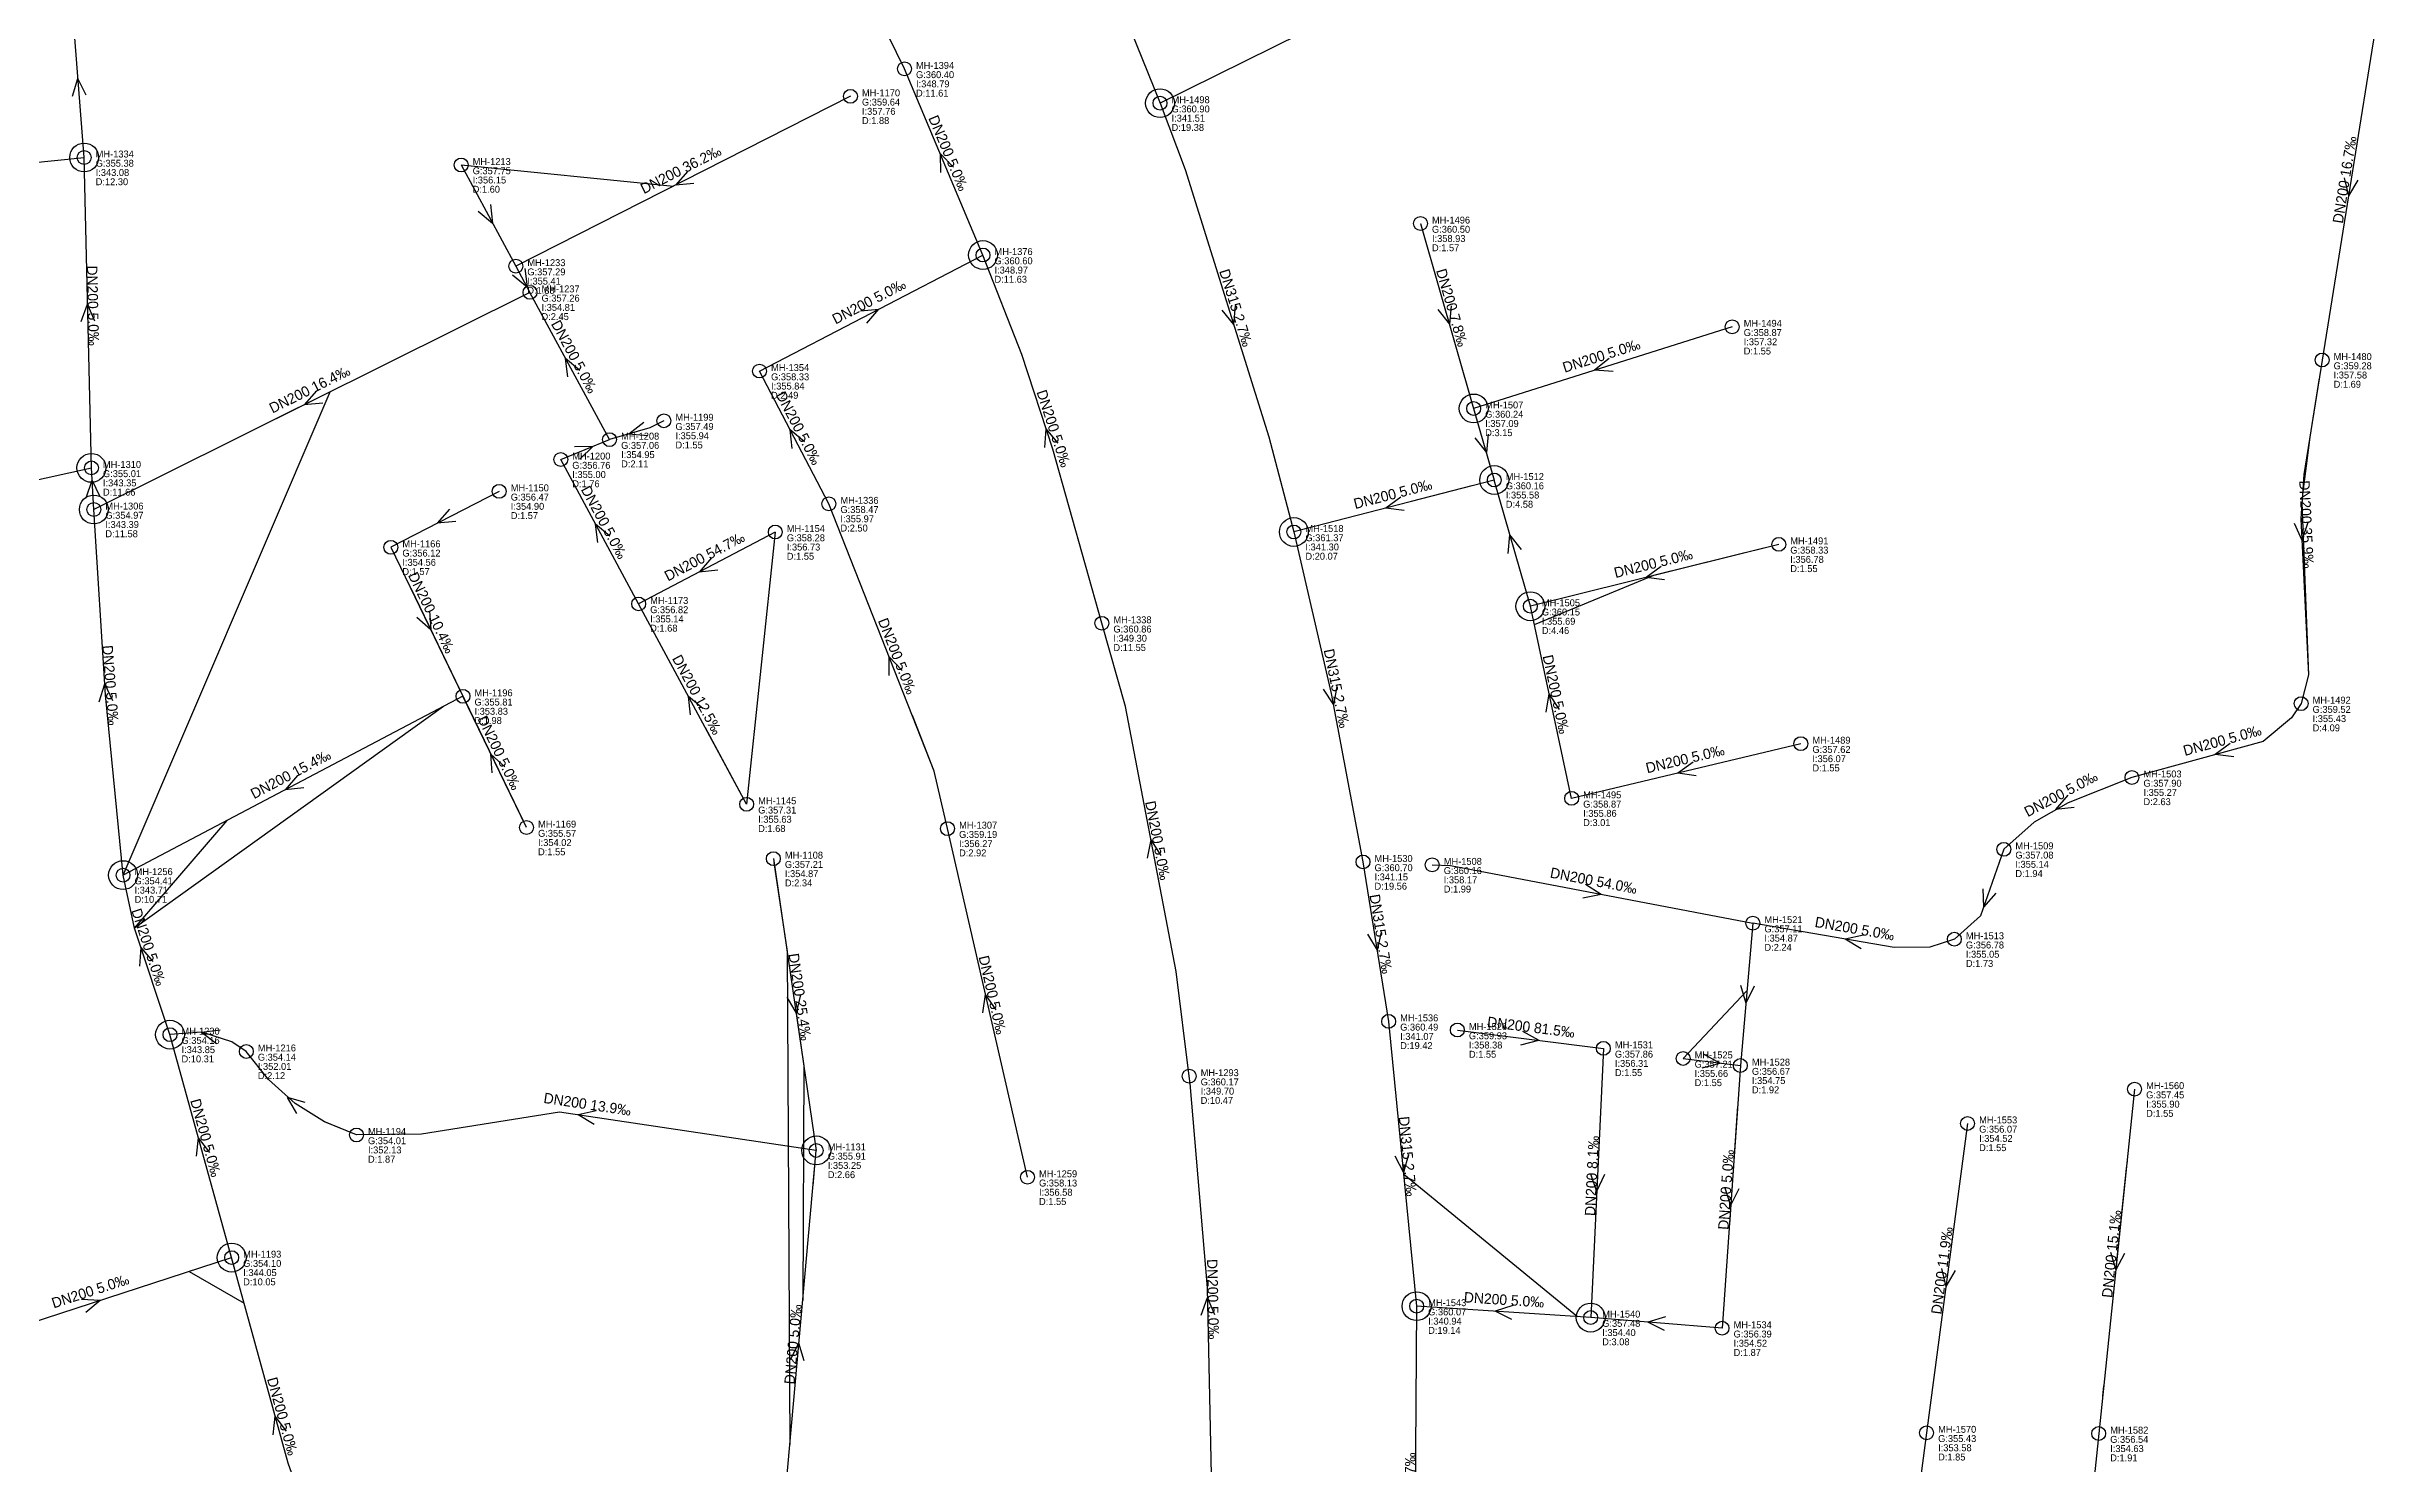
# Model space of a CAD drawing. Header units: metres. Extents: x 449913 to 451990, y 2566939 to 2570822.
# Drawn here: x 450263.7 to 450667.5, y 2568044.3 to 2568290 of the extents above; entities that cross this region are included whole.
import ezdxf
from ezdxf.enums import TextEntityAlignment as Align

# ---------------------------------------------------------------- set-up
doc = ezdxf.new("R2010")
doc.units = ezdxf.units.M
for name, color, linetype in [('SEW-DROP', 6, 'Continuous'), ('SEW-LABEL', 2, 'Continuous'), ('SEW-MH', 7, 'Continuous'), ('SEW-MH-LABEL', 8, 'Continuous'), ('SEW-PIPE-DN200', 3, 'Continuous'), ('SEW-PIPE-DN315', 5, 'Continuous'), ('SEW-RIDER', 8, 'Continuous')]:
    doc.layers.add(name, color=color, linetype=linetype)

msp = doc.modelspace()

# ---------------------------------------------------------------- linework, layer by layer
at = {"layer": 'SEW-DROP'}
for centre in [(450456.61, 2568280.15), (450270.24, 2568270.74), (450425.94, 2568253.84), (450510.94, 2568227.26), (450271.5, 2568216.96), (450514.51, 2568214.86), (450271.92, 2568209.75), (450479.8, 2568205.86), (450520.76, 2568192.99), (450276.98, 2568146.41), (450285.11, 2568118.77), (450397.06, 2568098.71), (450295.79, 2568080.14), (450501.06, 2568071.73), (450531.21, 2568069.75)]:
    msp.add_circle(centre, 2.5, dxfattribs=at)
at = {"layer": 'SEW-LABEL'}
for p, q in [((450268.21, 2568281.37), (450269.17, 2568284.45)), ((450270.6, 2568281.56), (450269.17, 2568284.45)), ((450374.79, 2568268.38), (450372.66, 2568265.95)), ((450418.62, 2568268.12), (450418.56, 2568271.35)), ((450420.83, 2568269.05), (450418.56, 2568271.35)), ((450375.88, 2568266.24), (450372.66, 2568265.95)), ((450661.75, 2568267.22), (450662.46, 2568264.07)), ((450664.12, 2568266.84), (450662.46, 2568264.07)), ((450338.51, 2568261.43), (450340.99, 2568259.36)), ((450340.62, 2568262.57), (450340.99, 2568259.36)), ((450344.47, 2568250.39), (450346.96, 2568248.32)), ((450346.58, 2568251.53), (450346.96, 2568248.32)), ((450269.71, 2568242.32), (450270.84, 2568245.35)), ((450272.11, 2568242.38), (450270.84, 2568245.35)), ((450404.7, 2568244.16), (450407.92, 2568244.48)), ((450405.81, 2568242.03), (450407.92, 2568244.48)), ((450467.32, 2568244.3), (450469.36, 2568241.79)), ((450469.61, 2568245.02), (450469.36, 2568241.79)), ((450504.76, 2568244.39), (450506.74, 2568241.84)), ((450507.07, 2568245.05), (450506.74, 2568241.84)), ((450354.02, 2568232.72), (450353.65, 2568235.93)), ((450356.13, 2568233.86), (450353.65, 2568235.93)), ((450534.4, 2568235.93), (450531.9, 2568233.88)), ((450535.12, 2568233.64), (450531.9, 2568233.88)), ((450310.5, 2568230.3), (450308.35, 2568227.89)), ((450311.57, 2568228.15), (450308.35, 2568227.89)), ((450367.17, 2568224.82), (450364.62, 2568222.83)), ((450355.19, 2568220.68), (450358.42, 2568220.7)), ((450356.09, 2568218.46), (450358.42, 2568220.7)), ((450367.84, 2568222.51), (450364.62, 2568222.83)), ((450392.87, 2568220.35), (450392.55, 2568223.57)), ((450395, 2568221.46), (450392.55, 2568223.57)), ((450436.67, 2568220.51), (450436.88, 2568223.73)), ((450438.96, 2568221.25), (450436.88, 2568223.73)), ((450511.16, 2568222.17), (450513.14, 2568219.62)), ((450513.46, 2568222.83), (450513.14, 2568219.62)), ((450270.6, 2568211.79), (450271.62, 2568214.85)), ((450272.99, 2568211.93), (450271.62, 2568214.85)), ((450498.31, 2568211.9), (450495.71, 2568209.99)), ((450333.54, 2568209.81), (450331.42, 2568207.36)), ((450498.91, 2568209.58), (450495.71, 2568209.99)), ((450334.64, 2568207.67), (450331.42, 2568207.36)), ((450359.2, 2568204.01), (450358.83, 2568207.22)), ((450361.31, 2568205.15), (450358.83, 2568207.22)), ((450516.89, 2568202.15), (450517.22, 2568205.37)), ((450519.2, 2568202.81), (450517.22, 2568205.37)), ((450653.05, 2568207.37), (450654.4, 2568204.43)), ((450655.45, 2568207.48), (450654.4, 2568204.43)), ((450378.89, 2568201.38), (450376.8, 2568198.92)), ((450543.44, 2568199.87), (450540.82, 2568197.99)), ((450380.01, 2568199.26), (450376.8, 2568198.92)), ((450544.02, 2568197.55), (450540.82, 2568197.99)), ((450330.05, 2568192.17), (450330.27, 2568188.95)), ((450327.88, 2568191.12), (450330.27, 2568188.95)), ((450409.69, 2568180.99), (450409.71, 2568184.22)), ((450411.92, 2568181.87), (450409.71, 2568184.22)), ((450272.83, 2568176.45), (450273.8, 2568179.53)), ((450275.23, 2568176.63), (450273.8, 2568179.53)), ((450375.3, 2568174.15), (450374.93, 2568177.36)), ((450377.41, 2568175.29), (450374.93, 2568177.36)), ((450484.86, 2568178.62), (450486.64, 2568175.92)), ((450487.21, 2568179.1), (450486.64, 2568175.92)), ((450523.48, 2568174.63), (450524.02, 2568177.81)), ((450525.82, 2568175.13), (450524.02, 2568177.81)), ((450641.98, 2568169.24), (450639.41, 2568167.29)), ((450307.19, 2568163.66), (450305.09, 2568161.2)), ((450340.94, 2568164.14), (450340.71, 2568167.37)), ((450343.1, 2568165.19), (450340.71, 2568167.37)), ((450548.95, 2568165.96), (450546.31, 2568164.1)), ((450549.5, 2568163.63), (450546.31, 2568164.1)), ((450642.62, 2568166.92), (450639.41, 2568167.29)), ((450308.31, 2568161.54), (450305.09, 2568161.2)), ((450613.84, 2568160.25), (450611.74, 2568157.78)), ((450614.96, 2568158.12), (450611.74, 2568157.78)), ((450454.43, 2568149.35), (450455.05, 2568152.52)), ((450456.79, 2568149.8), (450455.05, 2568152.52)), ((450530.31, 2568144.83), (450533.04, 2568143.09)), ((450599.12, 2568144.05), (450599.27, 2568140.83)), ((450601.39, 2568143.26), (450599.27, 2568140.83)), ((450529.86, 2568142.47), (450533.04, 2568143.09)), ((450492.57, 2568136.17), (450494.23, 2568133.4)), ((450494.94, 2568136.55), (450494.23, 2568133.4)), ((450578.47, 2568135.99), (450575.31, 2568135.32)), ((450578.06, 2568133.62), (450575.31, 2568135.32)), ((450279.9, 2568130.66), (450280.1, 2568133.88)), ((450282.18, 2568131.42), (450280.1, 2568133.88)), ((450557.16, 2568127.35), (450558.1, 2568124.25)), ((450559.55, 2568127.14), (450558.1, 2568124.25)), ((450391.94, 2568125.29), (450393.56, 2568122.5)), ((450394.31, 2568125.64), (450393.56, 2568122.5)), ((450425.89, 2568122.53), (450426.39, 2568125.72)), ((450428.23, 2568123.07), (450426.39, 2568125.72)), ((450293.79, 2568119.52), (450290.58, 2568119.13)), ((450293.18, 2568117.2), (450290.58, 2568119.13)), ((450519.42, 2568119.36), (450522.25, 2568117.79)), ((450519.12, 2568116.98), (450522.25, 2568117.79)), ((450550.84, 2568115.41), (450553.67, 2568113.84)), ((450550.54, 2568113.03), (450553.67, 2568113.84)), ((450307.09, 2568105.12), (450305.44, 2568107.9)), ((450308.55, 2568107.03), (450305.44, 2568107.9)), ((450358.94, 2568105.59), (450355.79, 2568104.85)), ((450358.58, 2568103.22), (450355.79, 2568104.85)), ((450289.7, 2568097.69), (450290.05, 2568100.9)), ((450292.01, 2568098.33), (450290.05, 2568100.9)), ((450497.3, 2568097.77), (450498.78, 2568094.91)), ((450499.68, 2568098.01), (450498.78, 2568094.91)), ((450531.18, 2568094.63), (450532.24, 2568091.57)), ((450533.58, 2568094.51), (450532.24, 2568091.57)), ((450554.46, 2568092.23), (450555.45, 2568089.16)), ((450556.86, 2568092.07), (450555.45, 2568089.16)), ((450621.28, 2568081.11), (450622.16, 2568078)), ((450623.67, 2568080.86), (450622.16, 2568078)), ((450591.96, 2568078.24), (450592.75, 2568075.11)), ((450594.34, 2568077.92), (450592.75, 2568075.11)), ((450269.79, 2568072.96), (450273.01, 2568072.74)), ((450270.53, 2568070.67), (450273.01, 2568072.74)), ((450463.73, 2568070.19), (450464.86, 2568073.22)), ((450466.12, 2568070.24), (450464.86, 2568073.22)), ((450517.71, 2568071.84), (450514.64, 2568070.84)), ((450517.55, 2568069.44), (450514.64, 2568070.84)), ((450544.18, 2568069.9), (450541.09, 2568068.95)), ((450543.99, 2568067.51), (450541.09, 2568068.95)), ((450392.59, 2568062.46), (450394.05, 2568065.34)), ((450394.98, 2568062.25), (450394.05, 2568065.34)), ((450302.98, 2568049.45), (450303.35, 2568052.66)), ((450305.3, 2568050.09), (450303.35, 2568052.66))]:
    msp.add_line(p, q, dxfattribs=at)
at = {"layer": 'SEW-MH'}
for centre in [(450412.34, 2568286.09), (450402.98, 2568281.34), (450456.61, 2568280.15), (450270.24, 2568270.74), (450335.54, 2568269.44), (450501.72, 2568259.3), (450345.01, 2568251.92), (450425.94, 2568253.84), (450347.47, 2568247.37), (450555.72, 2568241.41), (450657.91, 2568235.65), (450387.23, 2568233.74), (450510.94, 2568227.26), (450370.67, 2568225.13), (450361.26, 2568221.86), (450271.5, 2568216.96), (450352.8, 2568218.41), (450514.51, 2568214.86), (450342.14, 2568212.9), (450399.25, 2568210.74), (450271.92, 2568209.75), (450323.37, 2568203.2), (450389.96, 2568205.85), (450479.8, 2568205.86), (450563.79, 2568203.71), (450366.29, 2568193.39), (450520.76, 2568192.99), (450446.54, 2568190.04), (450335.86, 2568177.39), (450654.27, 2568176.12), (450567.62, 2568169.18), (450624.97, 2568163.33), (450385, 2568158.68), (450527.91, 2568159.71), (450346.87, 2568154.65), (450419.8, 2568154.46), (450602.78, 2568150.88), (450276.98, 2568146.41), (450389.63, 2568149.26), (450491.77, 2568148.69), (450503.76, 2568148.19), (450559.31, 2568138.09), (450594.21, 2568135.3), (450285.11, 2568118.77), (450496.21, 2568121.07), (450508.12, 2568119.57), (450298.33, 2568115.86), (450533.41, 2568116.39), (450547.22, 2568114.65), (450461.65, 2568111.58), (450557.14, 2568113.41), (450625.43, 2568109.33), (450596.5, 2568103.39), (450317.41, 2568101.39), (450397.06, 2568098.71), (450433.65, 2568094.06), (450295.79, 2568080.14), (450501.06, 2568071.73), (450531.21, 2568069.75), (450553.97, 2568067.9), (450589.4, 2568049.79), (450619.21, 2568049.65)]:
    msp.add_circle(centre, 1.2, dxfattribs=at)
at = {"layer": 'SEW-PIPE-DN200'}
for points in [[(450412.34, 2568286.09), (450396.83, 2568317.86)], [(450510.38, 2568306.77), (450456.61, 2568280.15)], [(450270.24, 2568270.74), (450268.33, 2568295.18)], [(450667.49, 2568295.45), (450657.91, 2568235.65)], [(450425.94, 2568253.84), (450412.34, 2568286.09)], [(450402.98, 2568281.34), (450345.01, 2568251.92)], [(450215.99, 2568265.24), (450270.24, 2568270.74)], [(450271.5, 2568216.96), (450270.24, 2568270.74)], [(450335.54, 2568269.44), (450345.01, 2568251.92)], [(450501.72, 2568259.3), (450510.94, 2568227.26)], [(450387.23, 2568233.74), (450425.94, 2568253.84)], [(450446.54, 2568190.04), (450438.04, 2568220.2), (450432.67, 2568236.63), (450425.94, 2568253.84)], [(450345.01, 2568251.92), (450347.47, 2568247.37)], [(450347.47, 2568247.37), (450271.92, 2568209.75)], [(450361.26, 2568221.86), (450347.47, 2568247.37)], [(450555.72, 2568241.41), (450510.94, 2568227.26)], [(450399.25, 2568210.74), (450387.23, 2568233.74)], [(450657.91, 2568235.65), (450654.73, 2568215.8), (450654.22, 2568208.14), (450655.54, 2568181.12), (450654.27, 2568176.12), (450654.27, 2568176.12)], [(450370.67, 2568225.13), (450368.26, 2568223.88), (450361.26, 2568221.86)], [(450510.94, 2568227.26), (450514.51, 2568214.86)], [(450352.8, 2568218.41), (450361.26, 2568221.86)], [(450225.38, 2568206.81), (450271.5, 2568216.96)], [(450271.92, 2568209.75), (450271.5, 2568216.96)], [(450366.29, 2568193.39), (450352.8, 2568218.41)], [(450342.14, 2568212.9), (450323.37, 2568203.2)], [(450514.51, 2568214.86), (450479.8, 2568205.86)], [(450520.76, 2568192.99), (450514.51, 2568214.86)], [(450276.98, 2568146.41), (450273.94, 2568177.66), (450271.92, 2568209.75)], [(450419.8, 2568154.46), (450417.51, 2568164.44), (450399.25, 2568210.74)], [(450389.96, 2568205.85), (450366.29, 2568193.39)], [(450323.37, 2568203.2), (450335.86, 2568177.39)], [(450563.79, 2568203.71), (450520.76, 2568192.99)], [(450385, 2568158.68), (450366.29, 2568193.39)], [(450527.91, 2568159.71), (450520.76, 2568192.99)], [(450461.65, 2568111.58), (450459.43, 2568129.72), (450450.61, 2568175.61), (450446.54, 2568190.04)], [(450335.86, 2568177.39), (450276.98, 2568146.41)], [(450346.87, 2568154.65), (450335.86, 2568177.39)], [(450654.27, 2568176.12), (450652.63, 2568173.68), (450647.72, 2568169.57), (450624.97, 2568163.33)], [(450567.62, 2568169.18), (450527.91, 2568159.71), (450527.91, 2568159.71)], [(450624.97, 2568163.33), (450624.97, 2568163.33), (450613.9, 2568158.96), (450608.02, 2568155.56), (450602.78, 2568150.88), (450602.78, 2568150.88)], [(450433.65, 2568094.06), (450419.8, 2568154.46)], [(450389.63, 2568149.26), (450397.06, 2568098.71)], [(450503.76, 2568148.19), (450506.92, 2568148.06), (450559.31, 2568138.09)], [(450602.78, 2568150.88), (450598.74, 2568139.33), (450594.21, 2568135.3)], [(450285.11, 2568118.77), (450278.98, 2568137.23), (450276.98, 2568146.41)], [(450559.31, 2568138.09), (450557.14, 2568113.41)], [(450594.21, 2568135.3), (450594.21, 2568135.3), (450589.94, 2568133.95), (450583.79, 2568133.85), (450559.31, 2568138.09)], [(450298.33, 2568115.86), (450298.33, 2568115.86), (450295.85, 2568117.55), (450290.6, 2568119.19), (450285.11, 2568118.77)], [(450508.12, 2568119.57), (450533.41, 2568116.39)], [(450295.79, 2568080.14), (450285.11, 2568118.77)], [(450317.41, 2568101.39), (450311.87, 2568103.67), (450306.78, 2568106.85), (450302.16, 2568110.99), (450298.33, 2568115.86)], [(450533.41, 2568116.39), (450531.21, 2568069.75)], [(450465.74, 2568031.72), (450464.83, 2568074.89), (450461.81, 2568110.28), (450461.65, 2568111.58)], [(450547.22, 2568114.65), (450557.14, 2568113.41)], [(450557.14, 2568113.41), (450553.97, 2568067.9)], [(450625.43, 2568109.33), (450619.21, 2568049.65)], [(450397.06, 2568098.71), (450352.61, 2568105.32), (450328.68, 2568101.51), (450317.41, 2568101.39), (450317.41, 2568101.39)], [(450596.5, 2568103.39), (450589.4, 2568049.79)], [(450390.78, 2568028.99), (450397.06, 2568098.71), (450397.06, 2568098.71)], [(450247.37, 2568064.41), (450295.79, 2568080.14)], [(450313.34, 2568022.81), (450305.59, 2568044.51), (450295.79, 2568080.14)], [(450531.21, 2568069.75), (450501.06, 2568071.73)], [(450553.97, 2568067.9), (450553.97, 2568067.9), (450531.21, 2568069.75)], [(450589.4, 2568049.79), (450582.84, 2568000.23)], [(450619.21, 2568049.65), (450613.87, 2567998.37)]]:
    msp.add_lwpolyline(points, dxfattribs=at)
at = {"layer": 'SEW-PIPE-DN315'}
for points in [[(450429.58, 2568344.69), (450435.76, 2568331.87), (450456.61, 2568280.15)], [(450456.61, 2568280.15), (450460.95, 2568268.68), (450475.45, 2568222.33), (450479.8, 2568205.86)], [(450479.8, 2568205.86), (450486.24, 2568177.88), (450491.77, 2568148.69)], [(450491.77, 2568148.69), (450496.21, 2568121.07)], [(450496.21, 2568121.07), (450501.06, 2568071.73)], [(450501.06, 2568071.73), (450500.57, 2568004.72)]]:
    msp.add_lwpolyline(points, dxfattribs=at)
at = {"layer": 'SEW-RIDER'}
for points in [[(450335.54, 2568269.44), (450335.54, 2568269.44), (450372.32, 2568265.78)], [(450501.72, 2568259.3), (450501.72, 2568259.3), (450501.72, 2568259.3)], [(450657.4, 2568232.5), (450655.77, 2568222.3), (450654.5, 2568212.34)], [(450276.98, 2568146.41), (450312.83, 2568230.12), (450302.08, 2568224.77)], [(450510.6, 2568213.85), (450500.12, 2568211.13)], [(450654.4, 2568210.89), (450655.54, 2568181.12), (450655.54, 2568181.12)], [(450389.96, 2568205.85), (450385, 2568158.68), (450377.85, 2568171.95)], [(450561.18, 2568203.06), (450542.07, 2568198.3), (450521.45, 2568189.76)], [(450346.39, 2568155.64), (450326.81, 2568196.11), (450337.69, 2568173.62)], [(450332.51, 2568175.62), (450278.98, 2568137.23), (450294.99, 2568155.88)], [(450417.51, 2568164.44), (450413.71, 2568174.06)], [(450389.73, 2568148.6), (450392, 2568133.17), (450392.47, 2568047.78)], [(450393.39, 2568123.68), (450394.9, 2568113.39), (450394.71, 2568072.68)], [(450547.22, 2568114.65), (450558.28, 2568126.34)], [(450317.41, 2568101.39), (450311.76, 2568103.74)], [(450556.65, 2568106.37), (450555.52, 2568090.13), (450555.23, 2568085.94)], [(450396.51, 2568092.6), (450397.01, 2568098.13)], [(450624.12, 2568096.82), (450624, 2568095.59), (450622.26, 2568078.97)], [(450528.92, 2568069.9), (450498.82, 2568094.52)], [(450288.41, 2568077.74), (450297.96, 2568072.25)], [(450620.07, 2568057.93), (450619.89, 2568056.18)]]:
    msp.add_lwpolyline(points, dxfattribs=at)

# ---------------------------------------------------------------- texts
at = {"layer": 'SEW-LABEL'}
for s, rotation, p in [('DN200 5.0‰', 292.8698, (450419.14, 2568271.17)), ('DN200 36.2‰', 26.909, (450374, 2568267.83)), ('DN200 16.7‰', 80.8984, (450662.7, 2568266.75)), ('DN200 5.0‰', 271.3391, (450270.87, 2568245.05)), ('DN200 5.0‰', 27.4464, (450406.59, 2568244.99)), ('DN315 2.7‰', -72.6311, (450468.91, 2568244.43)), ('DN200 7.8‰', -73.9386, (450506.33, 2568244.48)), ('DN200 5.0‰', 298.3901, (450354.37, 2568235.81)), ('DN200 5.0‰', 17.5455, (450533.33, 2568235.53)), ('DN200 16.4‰', 26.4679, (450309.69, 2568229.76)), ('DN200 5.0‰', 297.5992, (450393.24, 2568223.44)), ('DN200 5.0‰', 288.0954, (450437.35, 2568223.51)), ('DN200 5.0‰', 298.3352, (450359.54, 2568207.1)), ('DN200 5.0‰', 14.5324, (450497.16, 2568211.56)), ('DN200 35.9‰', -87.1993, (450654.32, 2568207.13)), ('DN200 54.7‰', 27.7486, (450378.12, 2568200.82)), ('DN200 5.0‰', 13.9947, (450542.27, 2568199.55)), ('DN200 10.4‰', -64.1826, (450329.62, 2568191.5)), ('DN200 5.0‰', 291.5185, (450410.26, 2568184.03)), ('DN200 5.0‰', 274.3974, (450273.92, 2568179.24)), ('DN200 12.5‰', 298.3352, (450375.65, 2568177.24)), ('DN315 2.7‰', -78.4413, (450486.34, 2568178.59)), ('DN200 5.0‰', 282.1315, (450524.33, 2568177.55)), ('DN200 5.0‰', 295.8176, (450341.36, 2568167.22)), ('DN200 5.0‰', 15.3304, (450640.85, 2568168.88)), ('DN200 15.4‰', 27.7486, (450306.42, 2568163.1)), ('DN200 5.0‰', 13.415, (450547.77, 2568165.65)), ('DN200 5.0‰', 27.8524, (450613.07, 2568159.68)), ('DN200 5.0‰', 280.8836, (450455.33, 2568152.25)), ('DN200 54.0‰', -10.778, (450531.56, 2568144.57)), ('DN200 5.0‰', 288.3746, (450280.57, 2568133.66)), ('DN315 2.7‰', -80.8563, (450493.99, 2568136.08)), ('DN200 5.0‰', 350.1702, (450576.79, 2568136.26)), ('DN200 25.4‰', -81.6451, (450393.35, 2568125.18)), ('DN200 5.0‰', 282.9159, (450426.72, 2568125.46)), ('DN200 81.5‰', -7.1674, (450520.76, 2568119.18)), ('DN200 5.0‰', 285.4501, (450290.45, 2568100.66)), ('DN200 13.9‰', 351.536, (450357.28, 2568105.83)), ('DN315 2.7‰', -84.3896, (450498.64, 2568097.6)), ('DN200 8.1‰', 87.3084, (450532.31, 2568094.27)), ('DN200 5.0‰', 86.009, (450555.55, 2568091.85)), ('DN200 15.1‰', 84.0525, (450622.32, 2568080.69)), ('DN200 11.9‰', 82.4591, (450592.95, 2568077.79)), ('DN200 5.0‰', 271.2058, (450464.89, 2568072.92)), ('DN200 5.0‰', 17.9968, (450271.58, 2568073.48)), ('DN200 5.0‰', 84.855, (450393.92, 2568065.05)), ('DN200 5.0‰', 356.2509, (450516.14, 2568071.94)), ('DN200 5.0‰', 285.3705, (450303.74, 2568052.42)), ('DN315 2.7‰', 89.5783, (450500.81, 2568039.42))]:
    msp.add_text(s, height=1.8, rotation=rotation, dxfattribs=at).set_placement(p, align=Align.CENTER)
at = {"layer": 'SEW-MH-LABEL'}
for s, p in [('G:360.40', (450414.34, 2568284.49)), ('MH-1394', (450414.34, 2568286.09)), ('G:359.64', (450404.98, 2568279.74)), ('MH-1170', (450404.98, 2568281.34)), ('D:11.61', (450414.34, 2568281.29)), ('I:348.79', (450414.34, 2568282.89)), ('MH-1498', (450458.61, 2568280.15)), ('D:1.88', (450404.98, 2568276.54)), ('I:357.76', (450404.98, 2568278.14)), ('G:360.90', (450458.61, 2568278.55)), ('D:19.38', (450458.61, 2568275.35)), ('I:341.51', (450458.61, 2568276.95)), ('G:355.38', (450272.24, 2568269.14)), ('MH-1334', (450272.24, 2568270.74)), ('I:343.08', (450272.24, 2568267.54)), ('G:357.75', (450337.54, 2568267.84)), ('MH-1213', (450337.54, 2568269.44)), ('D:12.30', (450272.24, 2568265.94)), ('D:1.60', (450337.54, 2568264.64)), ('I:356.15', (450337.54, 2568266.24)), ('MH-1496', (450503.72, 2568259.3)), ('G:360.50', (450503.72, 2568257.7)), ('I:358.93', (450503.72, 2568256.1)), ('MH-1233', (450347.01, 2568251.92)), ('G:360.60', (450427.94, 2568252.24)), ('MH-1376', (450427.94, 2568253.84)), ('D:1.57', (450503.72, 2568254.5)), ('G:357.29', (450347.01, 2568250.32)), ('D:1.88', (450347.01, 2568247.12)), ('I:355.41', (450347.01, 2568248.72)), ('MH-1237', (450349.47, 2568247.37)), ('D:11.63', (450427.94, 2568249.04)), ('I:348.97', (450427.94, 2568250.64)), ('G:357.26', (450349.47, 2568245.77)), ('I:354.81', (450349.47, 2568244.17)), ('D:2.45', (450349.47, 2568242.57)), ('G:358.87', (450557.72, 2568239.81)), ('MH-1494', (450557.72, 2568241.41)), ('D:1.55', (450557.72, 2568236.61)), ('I:357.32', (450557.72, 2568238.21)), ('MH-1480', (450659.91, 2568235.65)), ('G:358.33', (450389.23, 2568232.14)), ('MH-1354', (450389.23, 2568233.74)), ('G:359.28', (450659.91, 2568234.05)), ('D:1.69', (450659.91, 2568230.85)), ('I:357.58', (450659.91, 2568232.45)), ('D:2.49', (450389.23, 2568228.94)), ('I:355.84', (450389.23, 2568230.54)), ('MH-1507', (450512.94, 2568227.26)), ('G:357.49', (450372.67, 2568223.53)), ('MH-1199', (450372.67, 2568225.13)), ('G:360.24', (450512.94, 2568225.66)), ('I:357.09', (450512.94, 2568224.06)), ('G:357.06', (450363.26, 2568220.26)), ('MH-1208', (450363.26, 2568221.86)), ('D:1.55', (450372.67, 2568220.33)), ('I:355.94', (450372.67, 2568221.93)), ('D:3.15', (450512.94, 2568222.46)), ('G:355.01', (450273.5, 2568215.36)), ('MH-1310', (450273.5, 2568216.96)), ('G:356.76', (450354.8, 2568216.81)), ('MH-1200', (450354.8, 2568218.41)), ('I:355.00', (450354.8, 2568215.21)), ('D:2.11', (450363.26, 2568217.06)), ('I:354.95', (450363.26, 2568218.66)), ('MH-1512', (450516.51, 2568214.86)), ('D:11.66', (450273.5, 2568212.16)), ('I:343.35', (450273.5, 2568213.76)), ('G:356.47', (450344.14, 2568211.3)), ('MH-1150', (450344.14, 2568212.9)), ('D:1.76', (450354.8, 2568213.61)), ('MH-1336', (450401.25, 2568210.74)), ('G:360.16', (450516.51, 2568213.26)), ('I:355.58', (450516.51, 2568211.66)), ('G:354.97', (450273.92, 2568208.15)), ('MH-1306', (450273.92, 2568209.75)), ('D:1.57', (450344.14, 2568208.1)), ('I:354.90', (450344.14, 2568209.7)), ('G:358.47', (450401.25, 2568209.14)), ('I:355.97', (450401.25, 2568207.54)), ('D:4.58', (450516.51, 2568210.06)), ('D:11.58', (450273.92, 2568204.95)), ('I:343.39', (450273.92, 2568206.55)), ('MH-1166', (450325.37, 2568203.2)), ('G:358.28', (450391.96, 2568204.25)), ('MH-1154', (450391.96, 2568205.85)), ('I:356.73', (450391.96, 2568202.65)), ('D:2.50', (450401.25, 2568205.94)), ('G:361.37', (450481.8, 2568204.26)), ('MH-1518', (450481.8, 2568205.86)), ('I:341.30', (450481.8, 2568202.66)), ('MH-1491', (450565.79, 2568203.71)), ('G:356.12', (450325.37, 2568201.6)), ('I:354.56', (450325.37, 2568200)), ('D:1.55', (450391.96, 2568201.05)), ('D:20.07', (450481.8, 2568201.06)), ('G:358.33', (450565.79, 2568202.11)), ('D:1.55', (450565.79, 2568198.91)), ('I:356.78', (450565.79, 2568200.51)), ('D:1.57', (450325.37, 2568198.4)), ('G:356.82', (450368.29, 2568191.79)), ('MH-1173', (450368.29, 2568193.39)), ('G:360.15', (450522.76, 2568191.39)), ('MH-1505', (450522.76, 2568192.99)), ('D:1.68', (450368.29, 2568188.59)), ('I:355.14', (450368.29, 2568190.19)), ('G:360.86', (450448.54, 2568188.44)), ('MH-1338', (450448.54, 2568190.04)), ('I:349.30', (450448.54, 2568186.84)), ('D:4.46', (450522.76, 2568188.19)), ('I:355.69', (450522.76, 2568189.79)), ('D:11.55', (450448.54, 2568185.24)), ('G:355.81', (450337.86, 2568175.79)), ('MH-1196', (450337.86, 2568177.39)), ('G:359.52', (450656.27, 2568174.52)), ('MH-1492', (450656.27, 2568176.12)), ('D:1.98', (450337.86, 2568172.59)), ('I:353.83', (450337.86, 2568174.19)), ('D:4.09', (450656.27, 2568171.32)), ('I:355.43', (450656.27, 2568172.92)), ('G:357.62', (450569.62, 2568167.58)), ('MH-1489', (450569.62, 2568169.18)), ('D:1.55', (450569.62, 2568164.38)), ('I:356.07', (450569.62, 2568165.98)), ('MH-1503', (450626.97, 2568163.33)), ('MH-1145', (450387, 2568158.68)), ('MH-1495', (450529.91, 2568159.71)), ('G:357.90', (450626.97, 2568161.73)), ('D:2.63', (450626.97, 2568158.53)), ('I:355.27', (450626.97, 2568160.13)), ('MH-1169', (450348.87, 2568154.65)), ('G:357.31', (450387, 2568157.08)), ('I:355.63', (450387, 2568155.48)), ('MH-1307', (450421.8, 2568154.46)), ('G:358.87', (450529.91, 2568158.11)), ('D:3.01', (450529.91, 2568154.91)), ('I:355.86', (450529.91, 2568156.51)), ('G:355.57', (450348.87, 2568153.05)), ('I:354.02', (450348.87, 2568151.45)), ('D:1.68', (450387, 2568153.88)), ('G:359.19', (450421.8, 2568152.86)), ('I:356.27', (450421.8, 2568151.26)), ('MH-1509', (450604.78, 2568150.88)), ('MH-1256', (450278.98, 2568146.41)), ('D:1.55', (450348.87, 2568149.85)), ('G:357.21', (450391.63, 2568147.66)), ('MH-1108', (450391.63, 2568149.26)), ('I:354.87', (450391.63, 2568146.06)), ('D:2.92', (450421.8, 2568149.66)), ('G:360.70', (450493.77, 2568147.09)), ('MH-1530', (450493.77, 2568148.69)), ('G:360.16', (450505.76, 2568146.59)), ('MH-1508', (450505.76, 2568148.19)), ('G:357.08', (450604.78, 2568149.28)), ('D:1.94', (450604.78, 2568146.08)), ('I:355.14', (450604.78, 2568147.68)), ('G:354.41', (450278.98, 2568144.81)), ('I:343.71', (450278.98, 2568143.21)), ('D:2.34', (450391.63, 2568144.46)), ('D:19.56', (450493.77, 2568143.89)), ('I:341.15', (450493.77, 2568145.49)), ('D:1.99', (450505.76, 2568143.39)), ('I:358.17', (450505.76, 2568144.99)), ('D:10.71', (450278.98, 2568141.61)), ('MH-1521', (450561.31, 2568138.09)), ('G:357.11', (450561.31, 2568136.49)), ('I:354.87', (450561.31, 2568134.89)), ('MH-1513', (450596.21, 2568135.3)), ('D:2.24', (450561.31, 2568133.29)), ('G:356.78', (450596.21, 2568133.7)), ('D:1.73', (450596.21, 2568130.5)), ('I:355.05', (450596.21, 2568132.1)), ('MH-1230', (450287.11, 2568118.77)), ('G:360.49', (450498.21, 2568119.47)), ('MH-1536', (450498.21, 2568121.07)), ('I:341.07', (450498.21, 2568117.87)), ('G:359.93', (450510.12, 2568117.97)), ('MH-1526', (450510.12, 2568119.57)), ('G:354.16', (450287.11, 2568117.17)), ('D:10.31', (450287.11, 2568113.97)), ('I:343.85', (450287.11, 2568115.57)), ('G:354.14', (450300.33, 2568114.26)), ('MH-1216', (450300.33, 2568115.86)), ('D:19.42', (450498.21, 2568116.27)), ('D:1.55', (450510.12, 2568114.77)), ('I:358.38', (450510.12, 2568116.37)), ('G:357.86', (450535.41, 2568114.79)), ('MH-1531', (450535.41, 2568116.39)), ('MH-1525', (450549.22, 2568114.65)), ('D:2.12', (450300.33, 2568111.06)), ('I:352.01', (450300.33, 2568112.66)), ('G:360.17', (450463.65, 2568109.98)), ('MH-1293', (450463.65, 2568111.58)), ('D:1.55', (450535.41, 2568111.59)), ('I:356.31', (450535.41, 2568113.19)), ('G:357.21', (450549.22, 2568113.05)), ('D:1.55', (450549.22, 2568109.85)), ('I:355.66', (450549.22, 2568111.45)), ('G:356.67', (450559.14, 2568111.81)), ('MH-1528', (450559.14, 2568113.41)), ('I:354.75', (450559.14, 2568110.21)), ('D:10.47', (450463.65, 2568106.78)), ('I:349.70', (450463.65, 2568108.38)), ('D:1.92', (450559.14, 2568108.61)), ('G:357.45', (450627.43, 2568107.73)), ('MH-1560', (450627.43, 2568109.33)), ('I:355.90', (450627.43, 2568106.13)), ('G:356.07', (450598.5, 2568101.79)), ('MH-1553', (450598.5, 2568103.39)), ('D:1.55', (450627.43, 2568104.53)), ('G:354.01', (450319.41, 2568099.79)), ('MH-1194', (450319.41, 2568101.39)), ('I:352.13', (450319.41, 2568098.19)), ('MH-1131', (450399.06, 2568098.71)), ('D:1.55', (450598.5, 2568098.59)), ('I:354.52', (450598.5, 2568100.19)), ('D:1.87', (450319.41, 2568096.59)), ('G:355.91', (450399.06, 2568097.11)), ('D:2.66', (450399.06, 2568093.91)), ('I:353.25', (450399.06, 2568095.51)), ('MH-1259', (450435.65, 2568094.06)), ('G:358.13', (450435.65, 2568092.46)), ('I:356.58', (450435.65, 2568090.86)), ('D:1.55', (450435.65, 2568089.26)), ('G:354.10', (450297.79, 2568078.54)), ('MH-1193', (450297.79, 2568080.14)), ('D:10.05', (450297.79, 2568075.34)), ('I:344.05', (450297.79, 2568076.94)), ('G:360.07', (450503.06, 2568070.13)), ('MH-1543', (450503.06, 2568071.73)), ('MH-1540', (450533.21, 2568069.75)), ('D:19.14', (450503.06, 2568066.93)), ('I:340.94', (450503.06, 2568068.53)), ('G:357.48', (450533.21, 2568068.15)), ('I:354.40', (450533.21, 2568066.55)), ('G:356.39', (450555.97, 2568066.3)), ('MH-1534', (450555.97, 2568067.9)), ('D:3.08', (450533.21, 2568064.95)), ('D:1.87', (450555.97, 2568063.1)), ('I:354.52', (450555.97, 2568064.7)), ('MH-1570', (450591.4, 2568049.79)), ('MH-1582', (450621.21, 2568049.65)), ('G:355.43', (450591.4, 2568048.19)), ('I:353.58', (450591.4, 2568046.59)), ('G:356.54', (450621.21, 2568048.05)), ('I:354.63', (450621.21, 2568046.45)), ('D:1.85', (450591.4, 2568044.99)), ('D:1.91', (450621.21, 2568044.85))]:
    msp.add_text(s, height=1.2, dxfattribs=at).set_placement(p)

doc.saveas('drawing.dxf')
